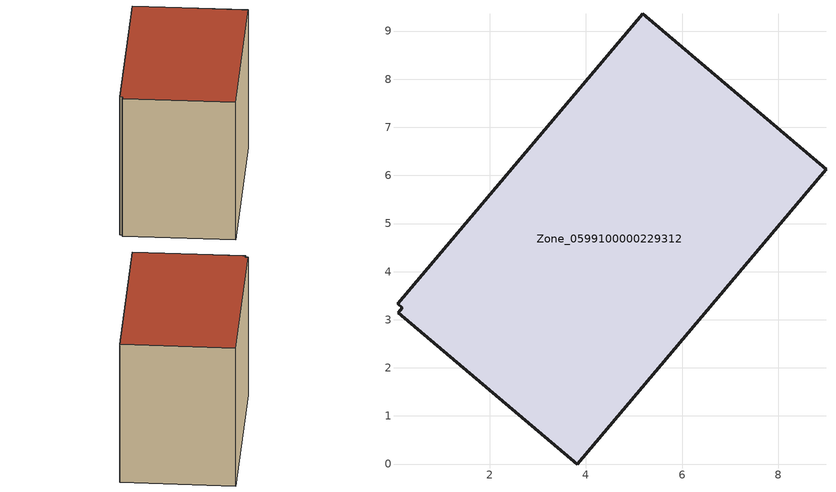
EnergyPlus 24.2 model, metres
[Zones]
Zone_0599100000229312
 floor ground (C_G): 0.18,3.25 0.08,3.33 5.18,9.36 8.99,6.13 3.82,0 0.1,3.15 z0
 wall outside (C_F): 3.82,0 8.99,6.13 5.18,9.36 0.08,3.33 0.18,3.25 0.1,3.15 3.82,0 z0:6.81
 roof outside (C_R): 0.18,3.25 0.1,3.15 3.82,0 8.99,6.13 5.18,9.36 0.08,3.33 z6.81
[BUILDING]
Pand.0599100000229312: North Axis=0; Terrain=City; Loads Convergence Tolerance Value=0.04; Temperature Convergence Tolerance Value=0.4; Solar Distribution=FullExterior; Maximum Number of Warmup Days=25; Minimum Number of Warmup Days=1
[Site:Location]
Rotterdam.The.Hague.AP_ZH_NLD Design_Conditions: Latitude=51.96; Longitude=4.45; Time Zone=1; Elevation=-4.5
[SITE:GROUNDTEMPERATURE:BUILDINGSURFACE]
18, 18, 18, 18, 18, 18, 18, 18, 18, 18, 18, 18
[MATERIAL] Thermal Absorptance=0.9; Solar Absorptance=0.7; Visible Absorptance=0.7
Name | Roughness | Thickness | Conductivity | Density | Specific Heat
G.TI.1946 | MediumSmooth | 0.15 | 1 | 540 | 1210
F.TI.1946 | Rough | 0.3 | 0.857143 | 1920 | 840
R.TI.1946 | MediumRough | 0.2 | 0.1 | 1500 | 1000
[CONSTRUCTION]
C_G: G.TI.1946
C_F: F.TI.1946
C_R: R.TI.1946
[ZONE]
Zone_0599100000229312: Type=1; Multiplier=1; Ceiling Height=Autocalculate; Volume=Autocalculate; Floor Area=autocalculate; Part of Total Floor Area=Yes
[ZONEINFILTRATION:DESIGNFLOWRATE]
Infil_Zone_0599100000229312: Zone or ZoneList or Space or SpaceList=Zone_0599100000229312; Schedule=AlwaysOn; Design Flow Rate Calculation Method=Flow/Area; Flow Rate per Floor Area=0.003; Constant Term Coefficient=1; Temperature Term Coefficient=0; Velocity Term Coefficient=0; Velocity Squared Term Coefficient=0
[HVACTEMPLATE:ZONE:IDEALLOADSAIRSYSTEM]
Zone_0599100000229312: Maximum Heating Supply Air Temperature=50; Minimum Cooling Supply Air Temperature=13; Maximum Heating Supply Air Humidity Ratio=0.0156; Minimum Cooling Supply Air Humidity Ratio=0.0077; Heating Limit=NoLimit; Cooling Limit=NoLimit; Dehumidification Control Type=ConstantSensibleHeatRatio; Cooling Sensible Heat Ratio=0.7; Dehumidification Setpoint=60; Humidification Control Type=None; Humidification Setpoint=30; Outdoor Air Method=None; Outdoor Air Flow Rate per Person=0.00944; Outdoor Air Flow Rate per Zone Floor Area=0; Outdoor Air Flow Rate per Zone=0; Demand Controlled Ventilation Type=None; Outdoor Air Economizer Type=NoEconomizer; Heat Recovery Type=None; Sensible Heat Recovery Effectiveness=0.7; Latent Heat Recovery Effectiveness=0.65
[ZONECONTROL:THERMOSTAT]
ThermostatControl_Zone_0599100000229312: Zone or ZoneList=Zone_0599100000229312; Control Type Schedule=DualSetpointControlType; Control 1=Thermostat_Zone_0599100000229312; Temperature Difference Between Cutout And Setpoint=0
[THERMOSTATSETPOINT:DUALSETPOINT]
Thermostat_Zone_0599100000229312: Heating Setpoint Temperature Schedule=HeatingSetpoint_Zone_0599100000229312; Cooling Setpoint Temperature Schedule=CoolingSetpoint_Zone_0599100000229312
[SCHEDULE:COMPACT]
HeatingSetpoint_Zone_0599100000229312: Through: 12/31, For: AllDays, Until: 24:00, 21
CoolingSetpoint_Zone_0599100000229312: Through: 12/31, For: AllDays, Until: 24:00, 24
DualSetpointControlType: Through: 12/31, For: AllDays, Until: 24:00, 4
AlwaysOn: Through: 12/31, For: AllDays, Until: 24:00, 1
